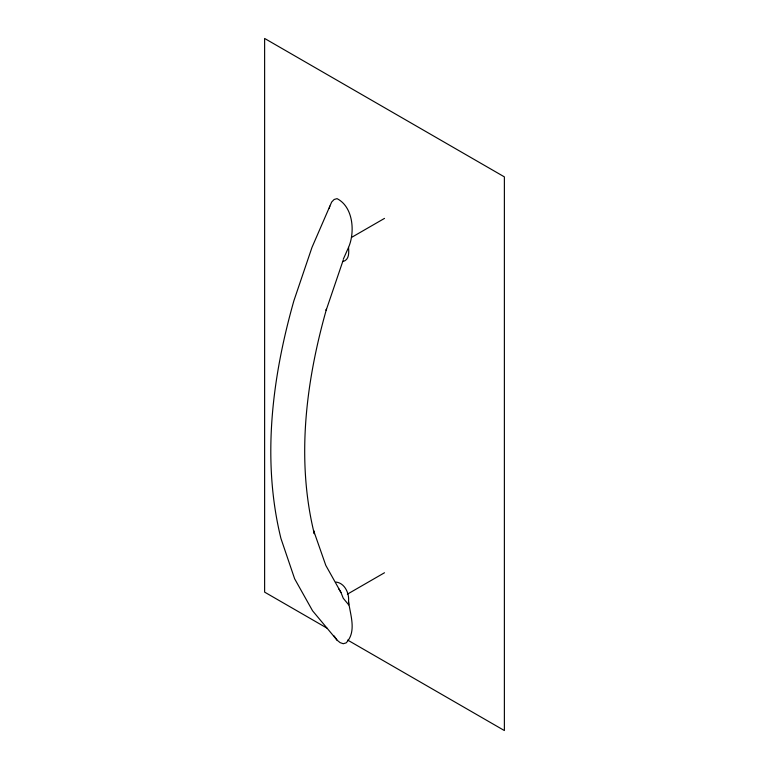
<?xml version="1.0" encoding="UTF-8"?>
<svg xmlns="http://www.w3.org/2000/svg" width="769" height="769" viewBox="0 0 769 769"><rect width="100%" height="100%" fill="white"/><g stroke="black" fill="none" stroke-linecap="round" stroke-linejoin="round"><path stroke-width="1.15" d="M343.253 259.307L348.54 247.378C355.22 232.094 353.259 206.851 337.043 198.642L334.15 199.469L331.67 202.026L311.983 247.397L293.902 300.708C272.101 377.56 261.643 459.958 280.945 538.492L294.633 578.778L312.57 610.797L337.043 640.144L340.148 642.653L343.243 643.72L346.137 642.894C357.008 631.503 350.135 614.7 348.54 601.291C349.376 593.284 344.714 582.979 335.947 582.066M348.54 247.378C348.924 252.597 349.405 259.768 343.003 261.537M329.286 208.264L329.766 206.121M343.128 260.374L326.133 310.32L326.517 309.003C305.918 381.635 296.036 459.497 314.281 533.715L313.637 530.639L325.796 565.369L340.955 592.457L343.253 598.253L348.54 604.674M351.491 237.448L384.5 218.396M347.367 594.187L384.5 572.751M326.902 628.081L264.623 592.13L264.623 38.45L504.377 176.87L504.377 730.55L347.655 640.068M334.15 635.973L337.043 640.144M338.821 588.9L340.955 592.457M348.54 601.291L348.626 604.867"/></g></svg>
